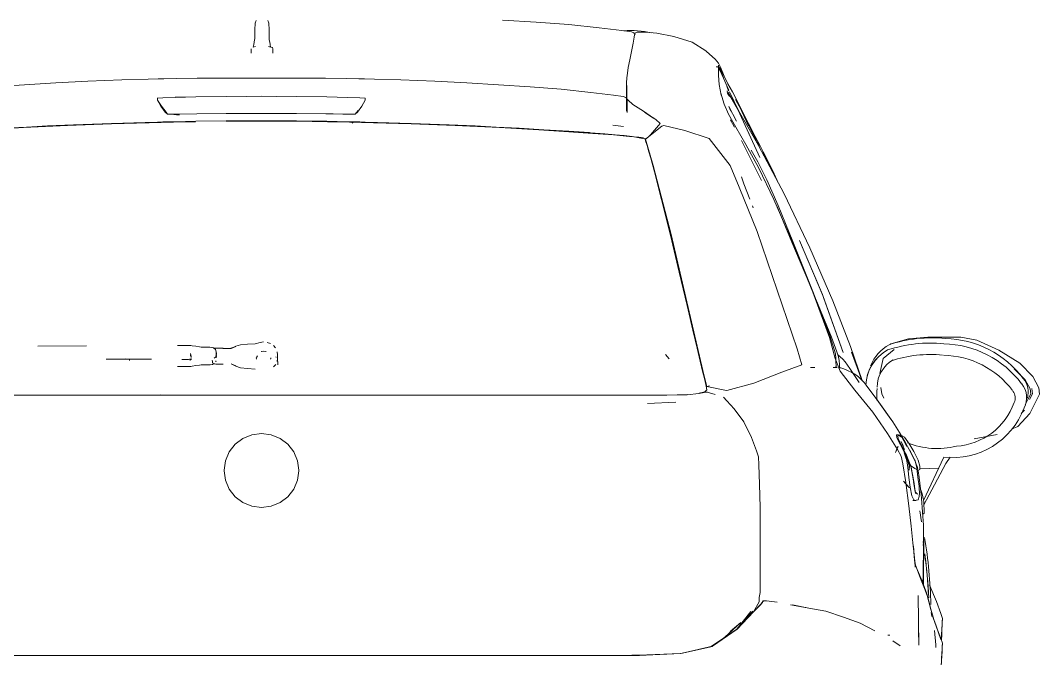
# Model space of a CAD drawing. Header units: millimetres. Extents: x -50912 to 58751, y -45352 to 5553.
# Drawn here: x 10901 to 12173, y 861 to 1657 of the extents above; entities that cross this region are included whole.
import ezdxf

# ---------------------------------------------------------------- set-up
doc = ezdxf.new("R2010")
doc.units = ezdxf.units.MM
doc.layers.add('A-GENM', color=13, linetype='Continuous', lineweight=9)
doc.layers.add('G-IMPT', color=8, linetype='Continuous', lineweight=9)

# ---------------------------------------------------------------- blocks, each defined once
blk = doc.blocks.new('CRT_Fiat Punto - Punto_dwg-985961-FACHADA FRONTAL GARAGEM')
at = {"layer": 'G-IMPT'}
for p, q in [((43796.4, 1645), (43796.8, 1653.1)), ((43796.8, 1653.1), (43798.2, 1656.3)), ((43813.8, 1653.1), (43812.5, 1656.3)), ((43814.2, 1645), (43813.8, 1653.1)), ((44105.3, 1656.9), (44147.5, 1654.4)), ((44147.5, 1654.4), (44188.2, 1651.4)), ((43796.4, 1636.8), (43796.4, 1645)), ((43814.2, 1636.8), (43814.2, 1645)), ((44188.2, 1651.4), (44225.9, 1647.4)), ((44254.1, 1643.9), (44225.9, 1647.4)), ((44254.1, 1643.9), (44266.1, 1642.4)), ((44269.2, 1641.2), (44266.1, 1642.4)), ((44270.2, 1639.8), (44269.2, 1641.2)), ((44270.2, 1638.8), (44271.2, 1641.1)), ((44271.2, 1641.1), (44273, 1641.9)), ((44277, 1641.9), (44273, 1641.9)), ((44277, 1641.9), (44284.5, 1641.9)), ((44297.7, 1640.5), (44284.5, 1641.9)), ((44319.1, 1636.5), (44297.7, 1640.5)), ((43795.1, 1626.5), (43795.6, 1629.6)), ((43796.2, 1632.5), (43795.6, 1629.6)), ((43796.2, 1632.5), (43796.4, 1633.8)), ((43796.4, 1633.8), (43796.4, 1636.8)), ((43814.2, 1633.8), (43814.2, 1636.8)), ((43814.4, 1632.5), (43814.2, 1633.8)), ((43814.4, 1632.5), (43815, 1629.6)), ((43815.5, 1626.5), (43815, 1629.6)), ((44268.2, 1628.2), (44266.1, 1617.9)), ((44269.7, 1635.9), (44268.2, 1628.2)), ((44270.2, 1638.8), (44269.7, 1635.9)), ((44270.8, 1638.5), (44270.2, 1639.8)), ((44341.9, 1629.4), (44319.1, 1636.5)), ((44341.9, 1629.4), (44359, 1618.5)), ((43791.8, 1619.4), (43791.8, 1621.3)), ((43791.8, 1619.8), (43791.8, 1617.8)), ((43791.8, 1617.8), (43791.8, 1615.9)), ((43794.5, 1623.3), (43795.1, 1626.5)), ((43797.2, 1624.1), (43794.5, 1623.3)), ((43815.1, 1623.8), (43813.4, 1624.1)), ((43813.4, 1624.1), (43816.1, 1623.3)), ((43815.1, 1623.8), (43818.4, 1622.9)), ((43816.1, 1623.3), (43815.5, 1626.5)), ((43818.8, 1621.3), (43818.4, 1622.9)), ((43818.8, 1619.8), (43818.8, 1621.3)), ((43818.8, 1619.4), (43818.8, 1621.3)), ((43818.8, 1619.8), (43818.8, 1617.8)), ((43818.8, 1615.9), (43818.8, 1617.8)), ((44266.1, 1617.9), (44264.1, 1607.3)), ((44359, 1618.5), (44359.8, 1618)), ((44370.8, 1608.3), (44359.8, 1618)), ((44264.1, 1607.3), (44262.3, 1597.7)), ((44370.8, 1608.3), (44374.9, 1603.4)), ((44374.9, 1603.4), (44377.1, 1598.2)), ((44261.1, 1590.8), (44260.4, 1585)), ((44262.3, 1597.7), (44261.1, 1590.8)), ((44375.3, 1598.9), (44371.8, 1598.8)), ((44373.6, 1598.6), (44371.9, 1598.6)), ((44374.3, 1597.8), (44376.4, 1595.2)), ((44374.7, 1600.9), (44374.5, 1598.4)), ((44374.5, 1598.4), (44375.3, 1598.9)), ((44374.6, 1596.9), (44376.5, 1594.7)), ((44374.7, 1596), (44374.7, 1600.9)), ((44375.3, 1598.9), (44374.7, 1598.9)), ((44374.7, 1587.7), (44374.7, 1596)), ((44377.9, 1594.5), (44375.2, 1597.8)), ((44375.2, 1597.8), (44375.4, 1597.7)), ((44375.3, 1598.9), (44377.9, 1594.5)), ((44375.3, 1598.9), (44377.8, 1594.6)), ((44375.3, 1598.9), (44378.4, 1592.1)), ((44375.4, 1597.7), (44378.1, 1594.3)), ((44376.4, 1595.2), (44380.9, 1585.1)), ((44376.4, 1594.8), (44380.9, 1585.1)), ((44376.4, 1594.8), (44381.2, 1584.6)), ((44376.5, 1594.8), (44381.2, 1584.7)), ((44376.5, 1594.7), (44381.2, 1584.6)), ((44378.4, 1592.1), (44377, 1593.8)), ((44377.1, 1598.2), (44382, 1586.9)), ((44379, 1592.7), (44378.1, 1594.3)), ((44378.4, 1592.1), (44380.3, 1586.4)), ((44378.4, 1592.1), (44381.2, 1584.7)), ((44378.9, 1591.1), (44379.3, 1589.7)), ((44379, 1592.7), (44381.4, 1588)), ((43509, 1576.3), (43548.2, 1578.8)), ((43588.3, 1580.9), (43548.2, 1578.8)), ((43588.3, 1580.9), (43630.5, 1582.4)), ((43663.6, 1583.2), (43630.5, 1582.4)), ((43663.6, 1583.2), (43676.1, 1583.6)), ((43676.1, 1583.6), (43682.9, 1583.7)), ((43682.9, 1583.7), (43698.7, 1584.1)), ((43724.7, 1584.5), (43698.7, 1584.1)), ((43761.8, 1584.6), (43724.7, 1584.5)), ((43804.6, 1584.6), (43761.8, 1584.6)), ((43804.6, 1584.6), (43847.4, 1584.6)), ((43847.4, 1584.6), (43884.6, 1584.5)), ((43884.6, 1584.5), (43910.5, 1584.1)), ((43926.3, 1583.7), (43910.5, 1584.1)), ((43926.3, 1583.7), (43933.1, 1583.6)), ((43945.6, 1583.2), (43933.1, 1583.6)), ((43978.7, 1582.4), (43945.6, 1583.2)), ((44021, 1580.9), (43978.7, 1582.4)), ((44061.1, 1578.8), (44021, 1580.9)), ((44100.3, 1576.3), (44061.1, 1578.8)), ((44260.4, 1585), (44260.2, 1578.8)), ((44260.2, 1572.7), (44260.2, 1578.8)), ((44260.2, 1572.7), (44260.2, 1578.8)), ((44260.2, 1578.8), (44260.3, 1572.3)), ((44375.6, 1576.6), (44374.7, 1587.7)), ((44378.3, 1563.4), (44375.6, 1576.6)), ((44381.2, 1584.7), (44381.2, 1584.7)), ((44385.6, 1574.2), (44381.2, 1584.7)), ((44386.6, 1577.6), (44381.4, 1588)), ((44382, 1586.9), (44382.8, 1585.1)), ((44386.6, 1577.6), (44392.2, 1567.4)), ((43509, 1576.3), (43469.3, 1573.8)), ((44100.3, 1576.3), (44139.9, 1573.8)), ((44139.9, 1573.8), (44178.7, 1570.7)), ((44178.7, 1570.7), (44215.7, 1566.7)), ((44243.8, 1563.2), (44215.7, 1566.7)), ((44260.3, 1566.2), (44260.2, 1572.7)), ((44260.2, 1572.7), (44260.2, 1560.4)), ((44260.3, 1572.3), (44260.3, 1565.8)), ((44260.3, 1566.2), (44260.3, 1559.7)), ((44260.3, 1559.7), (44260.3, 1565.8)), ((44381.9, 1552.3), (44377.7, 1566)), ((44378.3, 1563.4), (44377.7, 1566)), ((44386.6, 1570.8), (44385.4, 1574.3)), ((44385.4, 1574.3), (44386.9, 1570.1)), ((44386.1, 1568.2), (44385.4, 1568.2)), ((44385.6, 1574.2), (44387.5, 1569.7)), ((44386.6, 1567.2), (44385.7, 1568.8)), ((44385.8, 1566.6), (44388.2, 1562.7)), ((44385.8, 1566.6), (44388.7, 1562.3)), ((44386.5, 1565.2), (44388.7, 1562.3)), ((44386.5, 1565.2), (44389.1, 1561.9)), ((44386.6, 1567.2), (44389.1, 1562.8)), ((44387.3, 1568.6), (44386.8, 1570)), ((44400.1, 1543.5), (44388.6, 1567.5)), ((44401.9, 1548.7), (44392.2, 1567.4)), ((43675.1, 1557.1), (43675.1, 1560.1)), ((43675.1, 1557.1), (43675.1, 1560.1)), ((43675.1, 1559.7), (43681.7, 1559.9)), ((43681.7, 1559.9), (43675.1, 1559.7)), ((43675.1, 1557.1), (43675.1, 1559.7)), ((43675.1, 1557.1), (43679.4, 1549.6)), ((43679.4, 1549.6), (43675.1, 1557.1)), ((43675.1, 1557.1), (43679.9, 1549.6)), ((43675.1, 1557.1), (43679.9, 1549.6)), ((43681.7, 1559.9), (43697, 1560.5)), ((43697, 1560.5), (43681.7, 1559.9)), ((43722.8, 1561.2), (43697, 1560.9)), ((43722.8, 1561.2), (43697, 1560.9)), ((43722.8, 1561.2), (43697, 1560.5)), ((43697, 1560.5), (43722.8, 1561.2)), ((43760.7, 1561.8), (43722.8, 1561.2)), ((43804.6, 1562), (43760.7, 1561.8)), ((43785.8, 1561.9), (43804.6, 1562)), ((43804.6, 1562), (43848.5, 1561.8)), ((43804.6, 1562), (43823.4, 1561.9)), ((43886.4, 1561.2), (43848.5, 1561.8)), ((43886.4, 1561.2), (43912.2, 1560.5)), ((43927.6, 1559.9), (43912.2, 1560.5)), ((43927.6, 1559.9), (43934.1, 1559.7)), ((43929.8, 1549.6), (43934.2, 1557.1)), ((43934.2, 1557.1), (43934.1, 1559.7)), ((44243.8, 1563.2), (44255.8, 1561.7)), ((44255.8, 1561.7), (44259.3, 1560.4)), ((44259.3, 1560.4), (44262.1, 1557.3)), ((44260.2, 1548.4), (44260.2, 1560.4)), ((44260.3, 1559.7), (44260.3, 1558.8)), ((44260.7, 1558.7), (44260.7, 1541.6)), ((44260.7, 1558.7), (44260.8, 1552.2)), ((44260.8, 1552.2), (44260.8, 1545.7)), ((44268.1, 1551.9), (44262.1, 1557.3)), ((44268.1, 1551.9), (44281.1, 1543.2)), ((44387.4, 1539.5), (44381.9, 1552.3)), ((44399.6, 1544.4), (44389.1, 1562.8)), ((44402.9, 1545), (44396.2, 1558.1)), ((43679.4, 1549.6), (43684.7, 1542.1)), ((43684.7, 1542.1), (43679.4, 1549.6)), ((43686, 1542.1), (43679.9, 1549.6)), ((43683.8, 1544.1), (43679.9, 1549.6)), ((43687.5, 1539.6), (43683.8, 1544.1)), ((43684.7, 1542.1), (43687.5, 1539.6)), ((43684.7, 1542.1), (43687.5, 1539.6)), ((43686, 1542.1), (43687.5, 1539.6)), ((43687.5, 1539.6), (43692.1, 1539.7)), ((43692.1, 1539.7), (43702.9, 1539.8)), ((43702.9, 1539.8), (43692.1, 1539.7)), ((43692.1, 1539.7), (43702.2, 1538.6)), ((43692.1, 1539.7), (43702.2, 1538.6)), ((43724.3, 1540.1), (43702.9, 1539.8)), ((43702.9, 1539.8), (43724.3, 1540.1)), ((43760.7, 1540.4), (43724.3, 1540.1)), ((43724.3, 1540.1), (43760.7, 1540.4)), ((43804.6, 1540.6), (43760.7, 1540.4)), ((43760.7, 1540.4), (43804.6, 1540.6)), ((43804.6, 1540.6), (43848.5, 1540.4)), ((43804.6, 1540.6), (43848.5, 1540.4)), ((43848.5, 1540.4), (43884.9, 1540.1)), ((43884.9, 1540.1), (43848.5, 1540.4)), ((43884.9, 1540.1), (43906.3, 1539.8)), ((43894.1, 1540), (43884.9, 1540.1)), ((43917.1, 1539.7), (43906.3, 1539.8)), ((43917.1, 1539.7), (43921.7, 1539.6)), ((43921.7, 1539.6), (43925.4, 1544.1)), ((43924.5, 1542.1), (43921.7, 1539.6)), ((43929.8, 1549.6), (43924.5, 1542.1)), ((43924.5, 1542.1), (43929.8, 1549.6)), ((43924.5, 1542.1), (43925.4, 1544.1)), ((44260.4, 1549.5), (44260.2, 1543.3)), ((44260.2, 1548.4), (44260.2, 1543.3)), ((44281.1, 1543.2), (44293.8, 1534.6)), ((44282.9, 1541.6), (44293.8, 1534.6)), ((44282.9, 1541.6), (44296.7, 1533.2)), ((44396.3, 1523.5), (44387.4, 1539.5)), ((44390.2, 1543.5), (44387.9, 1549.2)), ((44387.9, 1549.2), (44397.2, 1530.9)), ((44426.5, 1485.6), (44396.7, 1550.2)), ((44399.6, 1544.4), (44424.7, 1500.4)), ((44417.3, 1517.7), (44401.9, 1548.7)), ((44412.4, 1528), (44401.9, 1548.7)), ((44407.2, 1538.1), (44401.9, 1548.7)), ((44403.9, 1542.8), (44402.9, 1545)), ((44402.9, 1545), (44411.2, 1528.2)), ((44402.9, 1545), (44412.2, 1525)), ((44403.9, 1542.8), (44412.2, 1525)), ((43570.3, 1526.4), (43537.9, 1525)), ((43562.8, 1525.5), (43617.8, 1527.5)), ((43570.3, 1526.4), (43617.8, 1528)), ((43659.7, 1529.2), (43617.8, 1528)), ((43617.8, 1527.5), (43664.6, 1528.9)), ((43659.7, 1529.2), (43675.1, 1529.7)), ((43664.6, 1528.9), (43694.9, 1529.8)), ((43675.1, 1529.7), (43681.7, 1529.9)), ((43681.7, 1529.9), (43697, 1530.3)), ((43722.3, 1530.3), (43694.9, 1529.8)), ((43722.8, 1530.9), (43697, 1530.3)), ((43760.7, 1531.3), (43722.8, 1530.9)), ((43804.6, 1531.4), (43760.7, 1531.3)), ((43804.6, 1530.9), (43760.7, 1530.8)), ((43804.6, 1531.4), (43848.5, 1531.3)), ((43804.6, 1530.9), (43848.5, 1530.8)), ((43848.5, 1531.3), (43886.4, 1530.9)), ((43848.5, 1530.8), (43886.9, 1530.3)), ((43886.4, 1530.9), (43912.2, 1530.3)), ((43886.9, 1530.3), (43914.4, 1529.8)), ((43927.6, 1529.9), (43912.2, 1530.3)), ((43944.6, 1528.9), (43914.4, 1529.8)), ((43927.6, 1529.9), (43934.1, 1529.7)), ((43949.6, 1529.2), (43934.1, 1529.7)), ((43944.6, 1528.9), (43991.4, 1527.5)), ((43991.4, 1528), (43949.6, 1529.2)), ((44038.9, 1526.4), (43991.4, 1528)), ((44046.4, 1525.5), (43991.4, 1527.5)), ((44071.3, 1525), (44038.9, 1526.4)), ((44256.3, 1524.2), (44243.2, 1525.8)), ((44296.7, 1533.2), (44302, 1527.9)), ((44302, 1527.9), (44299.8, 1525.4)), ((44389.8, 1532.4), (44394.7, 1523.4)), ((44389.8, 1532.4), (44390.7, 1530.7)), ((44407.2, 1538.1), (44409.4, 1533.6)), ((44417.3, 1517.7), (44409.4, 1533.6)), ((44411.2, 1528.2), (44417.3, 1515.8)), ((44420.6, 1511.9), (44412.4, 1528)), ((43458.6, 1520.1), (43507.8, 1522.9)), ((43511.8, 1523.6), (43482.9, 1522.1)), ((43562.8, 1525.5), (43507.8, 1522.9)), ((43511.8, 1523.6), (43537.9, 1525)), ((44046.4, 1525.5), (44101.5, 1522.9)), ((44097.5, 1523.6), (44071.3, 1525)), ((44126.3, 1522.1), (44097.5, 1523.6)), ((44150.7, 1520.1), (44101.5, 1522.9)), ((44156.9, 1520.3), (44126.3, 1522.1)), ((44150.7, 1520.1), (44188.2, 1517.8)), ((44188.2, 1518.3), (44156.9, 1520.3)), ((44215.1, 1516.4), (44188.2, 1518.3)), ((44215.1, 1516.4), (44188.2, 1518.3)), ((44214.1, 1516.6), (44188.2, 1518.3)), ((44215.3, 1516.4), (44188.2, 1518.3)), ((44217.9, 1515.6), (44188.2, 1517.8)), ((44215.3, 1516.4), (44233.2, 1515)), ((44217.9, 1515.6), (44243.8, 1513.7)), ((44233.2, 1515), (44245.9, 1514)), ((44263.7, 1512), (44243.8, 1513.7)), ((44245.9, 1514), (44257.2, 1513.1)), ((44267.1, 1511.9), (44257.2, 1513.1)), ((44304.3, 1524.5), (44283.9, 1508.6)), ((44289.8, 1513.7), (44288, 1511.8)), ((44289.8, 1513.7), (44295, 1519.8)), ((44299.8, 1525.4), (44295, 1519.8)), ((44306.8, 1525.5), (44304.3, 1524.5)), ((44333, 1519.3), (44306.8, 1525.5)), ((44333, 1519.3), (44363, 1509.2)), ((44409, 1501.9), (44396.3, 1523.5)), ((44426.5, 1485.6), (44408.5, 1524.7)), ((44417.3, 1515.8), (44422, 1507.1)), ((44263.7, 1512), (44275.4, 1510.9)), ((44275.8, 1510), (44267.1, 1511.9)), ((44275.4, 1510.9), (44281.1, 1510)), ((44281.1, 1510), (44275.4, 1510.6)), ((44275.4, 1510.6), (44281.1, 1510)), ((44275.8, 1510), (44282.4, 1508.8)), ((44282.4, 1508.8), (44285.4, 1509.8)), ((44282.4, 1509.4), (44283.2, 1509.1)), ((44283.2, 1509.1), (44283.9, 1506.5)), ((44283.9, 1508.6), (44293.5, 1475.8)), ((44283.9, 1506.5), (44285.7, 1500.4)), ((44288, 1492.5), (44285.7, 1500.4)), ((44363, 1509.2), (44389.4, 1475.8)), ((44403.5, 1507), (44424, 1466.1)), ((44403.5, 1507), (44428.3, 1456.8)), ((44425.2, 1472.1), (44409, 1501.9)), ((44418.6, 1512.3), (44422.2, 1506.4)), ((44426.6, 1500), (44420.6, 1511.9)), ((44425.9, 1498.7), (44422.9, 1505.4)), ((44456.9, 1440.2), (44424.7, 1500.4)), ((44288, 1492.5), (44290.3, 1484.6)), ((44415.4, 1494.9), (44423.7, 1480.3)), ((44430.5, 1492.5), (44426.6, 1500)), ((44429.1, 1492.5), (44433.9, 1483.2)), ((44435.3, 1483), (44430.5, 1492.5)), ((44430.8, 1491.5), (44439.9, 1473.8)), ((44430.8, 1491.5), (44444.1, 1465.4)), ((44294.8, 1467.8), (44290.3, 1484.6)), ((44293.5, 1475.8), (44315.6, 1389.4)), ((44400.4, 1448.8), (44389.4, 1475.8)), ((44423.7, 1480.3), (44435.1, 1457.8)), ((44444.1, 1465.4), (44435.3, 1483)), ((44303.8, 1433.2), (44294.8, 1467.8)), ((44425.2, 1472.1), (44443.9, 1433.1)), ((44439.9, 1473.8), (44444.1, 1465.4)), ((44447.9, 1457), (44444.1, 1465.4)), ((44406.3, 1452.6), (44403.5, 1461.7)), ((44403.5, 1461.7), (44403.5, 1461.7)), ((44403.5, 1461.7), (44403.5, 1461.7)), ((44413.8, 1433.8), (44406.3, 1452.6)), ((44435.1, 1457.8), (44449.1, 1425.9)), ((44423.1, 1393.2), (44400.4, 1448.8)), ((44488.9, 1372.9), (44456.9, 1440.2)), ((44303.8, 1433.2), (44314.9, 1388.7)), ((44418.2, 1422.9), (44417.2, 1425.3)), ((44465.9, 1382.3), (44443.9, 1433.1)), ((44466.1, 1380), (44447.4, 1425.3)), ((44466.1, 1380), (44447.4, 1425.2)), ((44466.2, 1379.9), (44447.4, 1425.2)), ((44449.1, 1425.9), (44467.6, 1380.8)), ((44314.9, 1388.7), (44325.9, 1342.7)), ((44315.6, 1389.4), (44355.4, 1220)), ((44472.8, 1246.9), (44423.1, 1393.2)), ((44465.9, 1382.3), (44492.3, 1317.7)), ((44492.7, 1317.1), (44466.2, 1379.9)), ((44467.6, 1380.8), (44492.4, 1318.4)), ((44504.9, 1313.4), (44475.7, 1382.2)), ((44504.4, 1314.8), (44475.7, 1382.2)), ((44488.9, 1372.9), (44517.4, 1306.8)), ((44325.9, 1342.7), (44335.7, 1301.1)), ((44504.9, 1313.4), (44492.5, 1342.9)), ((44513.3, 1261.2), (44492.3, 1317.7)), ((44492.4, 1318.4), (44513.5, 1263.6)), ((44504.9, 1313.4), (44530.1, 1242.3)), ((44504.9, 1313.4), (44506.2, 1309.6)), ((44530.1, 1242.3), (44506.2, 1309.6)), ((44335.7, 1301.1), (44342.9, 1270.3)), ((44496.1, 1308.9), (44515.7, 1261.7)), ((44517.4, 1306.8), (44539.3, 1249.7)), ((44348.2, 1247.8), (44342.9, 1270.3)), ((44520.3, 1234.8), (44513.3, 1261.2)), ((44513.5, 1263.6), (44520.7, 1240.7)), ((44515.7, 1261.7), (44524.2, 1238.7)), ((44589.8, 1253.1), (44611.9, 1259.5)), ((44611.9, 1259.5), (44636, 1261.6)), ((44658.9, 1261.6), (44636, 1261.6)), ((44658.9, 1261.6), (44677.2, 1261.6)), ((44697.1, 1257.6), (44677.2, 1261.6)), ((43586.5, 1250.9), (43525.6, 1250.2)), ((43716.6, 1251.1), (43699.9, 1251.1)), ((43718.3, 1250.9), (43716.6, 1251.1)), ((43722.9, 1250.1), (43718.3, 1250.9)), ((43727.6, 1249.4), (43722.9, 1250.1)), ((43729.5, 1249.2), (43727.6, 1249.4)), ((43731.4, 1249.2), (43729.5, 1249.2)), ((43736, 1249.2), (43731.4, 1249.2)), ((43740.5, 1249.2), (43736, 1249.2)), ((43743.4, 1248.8), (43740.5, 1249.2)), ((43743.4, 1248.8), (43740.5, 1249.2)), ((43744.9, 1248.2), (43740.5, 1249.2)), ((43743.4, 1248.8), (43744.9, 1248.2)), ((43743.4, 1248.8), (43744.9, 1248.2)), ((43744.9, 1248.2), (43747.4, 1246)), ((43745.5, 1247.6), (43747.9, 1247.9)), ((43747.9, 1245), (43747.4, 1246)), ((43747.9, 1247.9), (43756.8, 1247.9)), ((43766.5, 1247.8), (43756.5, 1247.2)), ((43766.8, 1247.3), (43756.5, 1247.2)), ((43756.8, 1247.9), (43766.8, 1247.3)), ((43766.5, 1247.8), (43772.8, 1249.7)), ((43766.8, 1247.3), (43772.8, 1250.3)), ((43766.8, 1247.3), (43772.8, 1249.7)), ((43778.7, 1252.1), (43772.8, 1250.3)), ((43778.7, 1252.1), (43787.4, 1252.7)), ((43796.9, 1253.2), (43787.4, 1252.7)), ((43803, 1255), (43796.9, 1253.2)), ((43803, 1255), (43807.4, 1255.5)), ((43811.9, 1254.8), (43816, 1253.6)), ((43819.7, 1251.1), (43822.2, 1248.4)), ((44348.2, 1247.8), (44348.8, 1247.9)), ((44348.2, 1247.8), (44352, 1231.6)), ((44478.8, 1227), (44472.8, 1246.9)), ((44539.3, 1249.7), (44553.9, 1207.4)), ((44580.1, 1235), (44594, 1246.2)), ((44588.8, 1252.3), (44589.8, 1253.1)), ((44724.5, 1245.5), (44697.1, 1257.6)), ((43640.2, 1233.9), (43611, 1233.9)), ((43640.2, 1233.9), (43611, 1233.9)), ((43640.2, 1233.9), (43634.8, 1234.6)), ((43640.2, 1233.9), (43634.8, 1234.6)), ((43640.2, 1234.6), (43640.2, 1233.9)), ((43640.2, 1234.6), (43640.2, 1233.9)), ((43640.2, 1233.9), (43667.4, 1233.9)), ((43640.2, 1233.9), (43667.4, 1233.9)), ((43640.2, 1233.9), (43640.2, 1232.5)), ((43640.2, 1233.9), (43640.2, 1232.5)), ((43705.5, 1233.8), (43713.8, 1233.8)), ((43705.5, 1233.8), (43713.8, 1233.8)), ((43716.1, 1232.7), (43713.8, 1233.8)), ((43716.1, 1232.7), (43713.8, 1233.8)), ((43716.1, 1232.7), (43715.6, 1234.6)), ((43716.1, 1232.7), (43715.6, 1234.6)), ((43716.6, 1234.6), (43716.1, 1232.7)), ((43716.6, 1234.6), (43716.1, 1232.7)), ((43716.9, 1237.4), (43716.2, 1241)), ((43716.3, 1238.6), (43716.2, 1239.4)), ((43716.2, 1239.4), (43716.9, 1237.4)), ((43716.4, 1238.8), (43716.9, 1237.4)), ((43716.8, 1233.3), (43716.4, 1234.5)), ((43716.8, 1233.3), (43716.4, 1234.5)), ((43716.9, 1233.3), (43716.8, 1234.6)), ((43716.9, 1233.3), (43716.8, 1234.6)), ((43716.9, 1236), (43716.9, 1237.4)), ((43717, 1233.3), (43717, 1234.7)), ((43717, 1233.3), (43717, 1234.7)), ((43717, 1233.3), (43717, 1234.7)), ((43745.6, 1235.2), (43747.8, 1236.9)), ((43747.9, 1245), (43748.6, 1241)), ((43748, 1238.9), (43748.5, 1237.2)), ((43748.3, 1239.9), (43748.3, 1237.8)), ((43748.3, 1236), (43748.4, 1237.9)), ((43748.4, 1240), (43748.4, 1242)), ((43748.4, 1237.9), (43748.6, 1241)), ((43748.5, 1238.7), (43748.4, 1240)), ((43748.5, 1237.1), (43748.4, 1237.9)), ((43748.4, 1237.9), (43748.4, 1235.8)), ((43798.5, 1234), (43798.2, 1235.9)), ((43798.2, 1235.9), (43798.4, 1234.4)), ((43798.7, 1236.3), (43799.6, 1238.1)), ((43804.4, 1243.5), (43807.6, 1243.9)), ((43804.4, 1243.5), (43804.7, 1243.6)), ((43804.7, 1243.6), (43807.5, 1243.9)), ((43807.5, 1243.9), (43810.3, 1243.6)), ((43807.6, 1243.9), (43810.7, 1243.5)), ((43810.3, 1243.6), (43810.7, 1243.5)), ((43816.6, 1235.9), (43816.2, 1234)), ((43816.6, 1235.9), (43816.5, 1234.4)), ((43822.8, 1237), (43823.2, 1236.1)), ((43824.4, 1241.4), (43824.2, 1243.2)), ((43824.8, 1239.5), (43824.2, 1243.2)), ((43824.9, 1234.7), (43824.3, 1231)), ((43824.8, 1237.5), (43824.8, 1239.5)), ((43824.9, 1234.7), (43824.8, 1237.5)), ((44308.8, 1239.7), (44313.4, 1234.6)), ((44351.3, 1234.9), (44351.9, 1234.9)), ((44526.4, 1219.3), (44520.3, 1234.8)), ((44520.7, 1240.7), (44521, 1234.7)), ((44521, 1234.7), (44521.2, 1230)), ((44526.5, 1237), (44523.1, 1239.7)), ((44524.2, 1238.7), (44525.3, 1232.5)), ((44526.5, 1237), (44529.8, 1234.2)), ((44532.7, 1230.9), (44529.8, 1234.2)), ((44540.8, 1242.9), (44553.7, 1207.7)), ((44580.1, 1235), (44576.2, 1216.3)), ((44724.5, 1245.5), (44750.6, 1229.2)), ((43716.6, 1225), (43699.9, 1225)), ((43718.3, 1225.2), (43716.6, 1225)), ((43722.9, 1226), (43718.3, 1225.2)), ((43727.6, 1226.7), (43722.9, 1226)), ((43729.6, 1227), (43727.6, 1226.7)), ((43731.5, 1227), (43729.6, 1227)), ((43731.5, 1227), (43736, 1227)), ((43740.6, 1227), (43736, 1227)), ((43743.5, 1227.4), (43740.6, 1227)), ((43743.5, 1227.4), (43740.6, 1227)), ((43743.5, 1231), (43743.4, 1233)), ((43743.5, 1229.1), (43743.5, 1231)), ((43743.5, 1227.4), (43745, 1228.2)), ((43743.5, 1227.4), (43745, 1228.2)), ((43744.3, 1228.3), (43747.9, 1227.9)), ((43745.7, 1228.9), (43745, 1228.2)), ((43747.9, 1227.9), (43756.8, 1227.8)), ((43748, 1230.8), (43748, 1231.9)), ((43748, 1230.8), (43748.1, 1231.4)), ((43766.9, 1228.3), (43772.7, 1225.2)), ((43766.9, 1228.3), (43772.7, 1225.7)), ((43772.7, 1225.2), (43772.7, 1225.7)), ((43778.6, 1223.2), (43772.7, 1225.2)), ((43778.6, 1223.2), (43787.3, 1222.4)), ((43796.8, 1221.8), (43787.3, 1222.4)), ((43822.5, 1227.6), (43819.7, 1224.6)), ((43824.6, 1232.8), (43825, 1229.8)), ((43825, 1229.8), (43825.1, 1228.5)), ((43825.1, 1227.1), (43825.1, 1228.5)), ((44355, 1219.2), (44352, 1231.6)), ((44453.6, 1217.7), (44478.8, 1227)), ((44491, 1223.5), (44489.6, 1223.5)), ((44495, 1223.5), (44491, 1223.5)), ((44522.9, 1223.5), (44517.8, 1223.5)), ((44521.4, 1224.7), (44518.8, 1223.5)), ((44521.4, 1224.7), (44518.8, 1223.5)), ((44519.2, 1223.5), (44518.8, 1223.5)), ((44519.2, 1223.5), (44519.4, 1223.5)), ((44521.2, 1230), (44521.4, 1226.6)), ((44521.4, 1226.6), (44521.4, 1224.7)), ((44521.4, 1226.6), (44521.4, 1224.7)), ((44521.4, 1226.6), (44521.4, 1224.7)), ((44527.4, 1223.1), (44524.8, 1223.3)), ((44525.3, 1232.5), (44525.7, 1227.5)), ((44525.8, 1224.1), (44525.7, 1227.5)), ((44525.8, 1224.1), (44525.9, 1223.2)), ((44531.3, 1221.9), (44527.4, 1223.1)), ((44535.6, 1220), (44531.3, 1221.9)), ((44532.7, 1230.9), (44538.6, 1222.4)), ((44538.6, 1222.4), (44542.1, 1217.4)), ((44743.6, 1222.1), (44757.4, 1208.2)), ((44750.6, 1229.2), (44766.7, 1212.4)), ((44357.6, 1208.4), (44355, 1219.2)), ((44355.4, 1220), (44360.4, 1200.1)), ((44356.9, 1213.8), (44356.3, 1213.8)), ((44357.6, 1208.4), (44359.5, 1200.2)), ((44453.6, 1217.7), (44418.7, 1204.2)), ((44544.7, 1195.3), (44526.4, 1219.3)), ((44541.1, 1217.4), (44535.6, 1220)), ((44546.3, 1214.5), (44541.1, 1217.4)), ((44547.7, 1208.6), (44542.1, 1217.4)), ((44549.6, 1211.9), (44546.3, 1214.5)), ((44547.7, 1208.6), (44550.1, 1204.9)), ((44556.3, 1204.9), (44549.6, 1211.9)), ((44757.4, 1208.2), (44763.5, 1197)), ((44757.4, 1208.2), (44763.5, 1197)), ((44766.7, 1212.4), (44774.4, 1198.3)), ((44360.1, 1195.7), (44357.8, 1193.3)), ((44359.5, 1200.2), (44360.1, 1195.7)), ((44360.4, 1200.1), (44362.1, 1200.4)), ((44382.8, 1195.6), (44360.4, 1200.1)), ((44362.1, 1200.4), (44363.7, 1200.7)), ((44385.2, 1195.1), (44382.8, 1195.6)), ((44418.7, 1204.2), (44385.2, 1195.1)), ((44567.1, 1167.8), (44544.7, 1195.3)), ((44559.1, 1201.6), (44556.3, 1204.9)), ((44574.9, 1180.6), (44559.1, 1201.6)), ((44577.4, 1198.6), (44578.7, 1190.7)), ((44763.5, 1197), (44764.2, 1190.7)), ((44763.5, 1197), (44764.2, 1190.7)), ((44765.7, 1197.3), (44766.5, 1190.7)), ((44774.4, 1198.3), (44775.3, 1190.4)), ((43528.2, 1189.3), (43465.3, 1189.3)), ((43465.3, 1189.3), (43534.4, 1189.3)), ((43528.2, 1189.3), (43591.1, 1189.3)), ((43534.4, 1189.3), (43616.1, 1189.3)), ((43591.1, 1189.3), (43644.5, 1189.3)), ((43616.1, 1189.3), (43694.7, 1189.3)), ((43644.5, 1189.3), (43679, 1189.3)), ((43710.4, 1189.3), (43679, 1189.7)), ((43710.4, 1189.3), (43679, 1189.7)), ((43710.4, 1189.3), (43679, 1189.3)), ((43694.7, 1189.3), (43754.4, 1189.3)), ((43804.6, 1189.3), (43754.4, 1189.3)), ((43754.4, 1189.3), (43804.6, 1189.3)), ((43804.6, 1189.3), (43854.9, 1189.3)), ((43804.6, 1189.3), (43854.9, 1189.3)), ((43914.6, 1189.3), (43854.9, 1189.3)), ((43993.1, 1189.3), (43914.6, 1189.3)), ((44074.8, 1189.3), (43993.1, 1189.3)), ((44143.9, 1189.3), (44074.8, 1189.3)), ((44200.1, 1189.3), (44143.9, 1189.3)), ((44242.9, 1189.3), (44200.1, 1189.3)), ((44277.9, 1189.3), (44242.9, 1189.3)), ((44310.3, 1189.3), (44277.9, 1189.3)), ((44336, 1189.8), (44310.3, 1189.3)), ((44335.8, 1189.7), (44310.3, 1189.3)), ((44350.1, 1191.1), (44335.8, 1189.7)), ((44356.8, 1192.5), (44350.1, 1191.1)), ((44350.8, 1191.7), (44357.8, 1193.3)), ((44350.8, 1191.7), (44357.8, 1193.3)), ((44357.8, 1193.3), (44351.3, 1191.4)), ((44360.7, 1193.3), (44356.8, 1192.5)), ((44360.8, 1193.1), (44356.8, 1192.5)), ((44360.8, 1193.1), (44356.8, 1192.5)), ((44360.8, 1193.1), (44370.8, 1189.8)), ((44381, 1186.5), (44385.4, 1182.3)), ((44592.1, 1156.1), (44572.4, 1183.8)), ((44572.4, 1183.8), (44589.8, 1159.4)), ((44581.2, 1185.4), (44578.7, 1190.7)), ((44760.8, 1183.9), (44757.5, 1177.3)), ((44760.8, 1183.9), (44764.2, 1190.7)), ((44760.8, 1183.9), (44764.2, 1190.7)), ((44762.9, 1183.6), (44766.5, 1190.7)), ((44771.1, 1182), (44775.3, 1190.4)), ((44321.5, 1180.4), (44286.2, 1178.8)), ((44385.4, 1182.3), (44394.4, 1172.1)), ((44406.3, 1156.1), (44394.4, 1172.1)), ((44592.1, 1156.1), (44574.9, 1180.6)), ((44752.4, 1166.2), (44756.3, 1170.3)), ((44771.1, 1182), (44763.3, 1166.3)), ((44585.4, 1141.5), (44567.1, 1167.8)), ((44592.1, 1156.1), (44589.8, 1159.4)), ((44748.2, 1150.1), (44763.3, 1166.3)), ((44415.8, 1136.5), (44406.3, 1156.1)), ((44592.1, 1156.1), (44600.6, 1142.6)), ((44740.1, 1146.9), (44748.2, 1150.1)), ((43781.5, 1135.3), (43771.9, 1128)), ((43792.7, 1139.8), (43781.5, 1135.3)), ((43804.8, 1141.4), (43792.7, 1139.8)), ((43816.8, 1139.8), (43804.8, 1141.4)), ((43828.1, 1135.3), (43816.8, 1139.8)), ((43828.1, 1135.3), (43837.7, 1128)), ((44422.3, 1119.6), (44415.8, 1136.5)), ((44597.9, 1121.6), (44585.4, 1141.5)), ((44597.4, 1136.1), (44597, 1139.7)), ((44599, 1139.7), (44597, 1139.7)), ((44597.4, 1136.1), (44601.8, 1127.4)), ((44598.4, 1138.6), (44602.2, 1139.3)), ((44598.4, 1138.6), (44600.2, 1139.3)), ((44598.8, 1135.1), (44598.4, 1138.6)), ((44598.8, 1135.1), (44603, 1126.6)), ((44599, 1139.7), (44601.9, 1137.7)), ((44599.8, 1133.1), (44603.8, 1125.1)), ((44599.8, 1133.1), (44602.6, 1127.4)), ((44602.2, 1139.3), (44600.2, 1139.3)), ((44608, 1129.7), (44600.6, 1142.6)), ((44600.6, 1142.6), (44609.9, 1125.2)), ((44600.6, 1142.6), (44602.8, 1138.6)), ((44603.1, 1136.6), (44601.9, 1137.7)), ((44603.8, 1138.5), (44602.2, 1139.3)), ((44609.9, 1125.2), (44602.8, 1138.6)), ((44603.8, 1138.5), (44606.7, 1136.6)), ((44605.4, 1134.1), (44615, 1117)), ((44611, 1131.1), (44606.7, 1136.6)), ((44722.5, 1140), (44693.6, 1134.9)), ((44722.5, 1140), (44693.6, 1134.9)), ((43771.9, 1128), (43764.5, 1118.5)), ((43845.1, 1118.5), (43837.7, 1128)), ((44422.3, 1119.6), (44424.7, 1112.2)), ((44598.7, 1125), (44595.6, 1117.8)), ((44597.8, 1123.1), (44595.6, 1117.8)), ((44598.7, 1125), (44597.8, 1123.1)), ((44602.7, 1113.2), (44597.9, 1121.6)), ((44601.8, 1127.4), (44606.8, 1117.3)), ((44602.6, 1127.4), (44609.7, 1112)), ((44602.8, 1131.4), (44606.8, 1121.3)), ((44607.9, 1116.6), (44603, 1126.6)), ((44603.8, 1125.1), (44608.4, 1115.7)), ((44603.9, 1129), (44605, 1126)), ((44608, 1129.7), (44615, 1117)), ((44611, 1131.1), (44612.3, 1129.3)), ((44612.3, 1129.3), (44618.4, 1119.1)), ((44615, 1117), (44613.6, 1119.8)), ((44614.4, 1119.1), (44613.8, 1120.2)), ((44614.4, 1119.1), (44613.8, 1120.2)), ((44614.4, 1119.1), (44619.8, 1108.1)), ((44614.4, 1119.1), (44619.8, 1108.1)), ((44618.4, 1119.1), (44623.8, 1108.1)), ((43758.2, 1095.6), (43759.9, 1107.4)), ((43764.5, 1118.5), (43759.9, 1107.4)), ((43845.1, 1118.5), (43849.7, 1107.4)), ((43851.3, 1095.6), (43849.7, 1107.4)), ((44425.2, 1102.3), (44424.7, 1112.2)), ((44604.6, 1103.6), (44602.7, 1113.2)), ((44606.4, 1117.3), (44609.2, 1109)), ((44606.4, 1117.3), (44609, 1109.8)), ((44606.9, 1117.1), (44609.2, 1109)), ((44607.9, 1116.6), (44610.5, 1108.8)), ((44610.9, 1108.4), (44608.3, 1115.2)), ((44608.3, 1115.2), (44609.7, 1112)), ((44608.4, 1115.7), (44610.9, 1108.4)), ((44615, 1099.4), (44608.6, 1116.5)), ((44609.2, 1109), (44609, 1109.8)), ((44610.4, 1102.1), (44609.2, 1109)), ((44610.8, 1109), (44609.7, 1112)), ((44611.4, 1105.1), (44610.5, 1108.8)), ((44612.6, 1101.7), (44610.8, 1109)), ((44610.9, 1108.4), (44612.6, 1101.7)), ((44612.6, 1101.7), (44611.2, 1106.6)), ((44620.3, 1106.6), (44615, 1117)), ((44619.5, 1108.6), (44621.8, 1100.7)), ((44619.8, 1108.1), (44622, 1100.7)), ((44623.8, 1108.1), (44626, 1100.7)), ((44663.6, 1111.7), (44658.4, 1103.8)), ((44663.6, 1111.7), (44658.5, 1103.9)), ((44663.6, 1111.7), (44658.5, 1103.9)), ((43758.2, 1095.6), (43758.2, 1095.2)), ((43758.2, 1094.9), (43758.2, 1095.2)), ((43758.2, 1094.9), (43759.9, 1083)), ((43851.3, 1094.9), (43849.7, 1083)), ((43851.3, 1095.6), (43851.3, 1095.2)), ((43851.3, 1094.9), (43851.3, 1095.2)), ((44425.2, 1102.3), (44426, 1078.1)), ((44608.3, 1080.1), (44604.6, 1103.6)), ((44610.4, 1102.1), (44611.2, 1095.3)), ((44612.3, 1086.6), (44611.2, 1095.3)), ((44612, 1103.6), (44611.4, 1105.1)), ((44612, 1103.6), (44613.1, 1102)), ((44612.4, 1103.9), (44613.1, 1102)), ((44613.1, 1102), (44612.6, 1095.7)), ((44612.6, 1101.7), (44612.6, 1095.7)), ((44613.1, 1102), (44613.8, 1101.7)), ((44613.8, 1101.7), (44614.9, 1101.1)), ((44614.9, 1101.1), (44614.2, 1102.8)), ((44615.2, 1099.1), (44614.3, 1101.7)), ((44614.9, 1101.1), (44616.9, 1099.8)), ((44614.9, 1101.1), (44617.9, 1082.4)), ((44615, 1099.4), (44617.9, 1082.4)), ((44615.2, 1099.1), (44618.4, 1081.6)), ((44616.9, 1099.8), (44619.9, 1097.9)), ((44619.9, 1097.9), (44622.6, 1096)), ((44621.8, 1100.7), (44622.3, 1097.5)), ((44622, 1100.7), (44622.5, 1096.5)), ((44622.1, 1101.6), (44622.4, 1100.6)), ((44622.3, 1097.5), (44622.5, 1096.5)), ((44622.4, 1100.6), (44623.1, 1098.6)), ((44622.4, 1097.2), (44622.5, 1096.5)), ((44622.5, 1096.5), (44623.1, 1089.5)), ((44622.5, 1095.5), (44623.1, 1090.2)), ((44622.5, 1095.5), (44623.1, 1089.5)), ((44622.6, 1096), (44623.4, 1095.1)), ((44623.5, 1096.7), (44623.1, 1098.6)), ((44626, 1096.5), (44623.4, 1095.1)), ((44623.9, 1095.4), (44624, 1094.8)), ((44625.2, 1086.4), (44624, 1094.8)), ((44626, 1096.5), (44626, 1100.7)), ((44658.4, 1103.8), (44640.7, 1071)), ((43764.5, 1072), (43759.9, 1083)), ((43845.1, 1072), (43849.7, 1083)), ((44612.9, 1073.6), (44605.4, 1081.8)), ((44610.7, 1076), (44605.4, 1081.8)), ((44612.3, 1086.6), (44613.8, 1074.6)), ((44620.4, 1066.5), (44618.2, 1081.5)), ((44620.3, 1068.8), (44618.2, 1081.5)), ((44620.4, 1066.5), (44618.4, 1081.6)), ((44623.9, 1084), (44623.1, 1090.2)), ((44623.9, 1084), (44625, 1075.7)), ((44627.7, 1065.3), (44625.2, 1086.4)), ((43764.5, 1072), (43771.9, 1062.5)), ((43845.1, 1072), (43837.7, 1062.5)), ((44426.7, 1049.1), (44426, 1078.1)), ((44612.3, 1051.3), (44608.3, 1080.1)), ((44612.9, 1073.6), (44610.7, 1076)), ((44613.8, 1074.6), (44615.9, 1063.7)), ((44622.9, 1065.7), (44620.3, 1068.8)), ((44625.1, 1074), (44625, 1075.7)), ((44625.1, 1074), (44625.4, 1066.1)), ((44628.9, 1066.2), (44627, 1071.3)), ((44640.7, 1071), (44631, 1052.4)), ((43781.5, 1055.2), (43771.9, 1062.5)), ((43781.5, 1055.2), (43792.7, 1050.7)), ((43828.1, 1055.2), (43816.8, 1050.7)), ((43828.1, 1055.2), (43837.7, 1062.5)), ((44615.9, 1063.7), (44618.5, 1058.7)), ((44619, 1057.6), (44617.4, 1057.6)), ((44619, 1057.6), (44618.4, 1057.6)), ((44618.5, 1058.7), (44621.3, 1057.6)), ((44619, 1057.6), (44623.7, 1058.7)), ((44621.3, 1057.6), (44619, 1057.6)), ((44622.1, 1066.3), (44622.9, 1065.7)), ((44623.7, 1058.7), (44625.1, 1062.9)), ((44625.1, 1062.9), (44625.3, 1064)), ((44625.3, 1064), (44625.4, 1066.1)), ((44628.1, 1060.4), (44627.7, 1065.3)), ((44630.3, 1027.2), (44628.1, 1060.4)), ((44628.9, 1066.2), (44630.6, 1058.6)), ((44630.6, 1058.6), (44630.8, 1056.2)), ((44630.8, 1056.2), (44631.1, 1051.7)), ((43804.8, 1049.1), (43792.7, 1050.7)), ((43804.8, 1049.1), (43816.8, 1050.7)), ((44426.7, 1049.1), (44426.8, 1024.9)), ((44615.3, 1025.7), (44612.3, 1051.3)), ((44625.9, 1045), (44628.1, 1031.1)), ((44631.3, 1047.5), (44631.1, 1051.7)), ((44631.3, 1047.5), (44631.4, 1046.1)), ((44631.4, 1046.1), (44631.3, 1041.9)), ((44631.3, 1041.9), (44629.4, 1040.5)), ((44426.7, 1001.7), (44426.8, 1024.9)), ((44615.3, 1025.7), (44617.4, 1004.9)), ((44630.3, 1021.7), (44630.3, 1027.2)), ((44630.3, 1021.7), (44630.3, 1013.6)), ((44617.4, 1004.9), (44618.7, 990.6)), ((44630.8, 999.8), (44630.2, 1006.6)), ((44630.3, 1006.6), (44630.3, 1013.6)), ((44630.4, 1011.5), (44630.3, 1012.3)), ((44630.5, 1009.7), (44630.3, 1011)), ((44630.3, 1009.1), (44630.4, 1007.9)), ((44630.3, 1006.6), (44630.3, 1003.9)), ((44630.8, 999.8), (44630.3, 1005)), ((44630.4, 1011.5), (44630.9, 1007)), ((44630.9, 1007), (44630.4, 1009.9)), ((44630.4, 1007.9), (44631, 1002.9)), ((44630.5, 1009.7), (44630.9, 1007)), ((44631, 1002.9), (44630.9, 1007)), ((44426.7, 1001.7), (44426.7, 975.6)), ((44619, 988.1), (44618, 1000.8)), ((44618, 1000.8), (44618.9, 989.6)), ((44629.9, 964.2), (44630.3, 1003.4)), ((44630.8, 995.1), (44629.9, 957.5)), ((44630.8, 995.1), (44630.1, 953.5)), ((44630.3, 1002.1), (44630.2, 1003.8)), ((44630.3, 1002.1), (44630.2, 1003.7)), ((44630.4, 1000.1), (44630.2, 1002.5)), ((44630.3, 1003.5), (44630.3, 1003.9)), ((44630.3, 1003.4), (44630.3, 1003.5)), ((44630.3, 1002.1), (44630.3, 1002.8)), ((44630.3, 1002.1), (44630.4, 1000.1)), ((44631, 1002.9), (44630.9, 1003.7)), ((44631, 991.5), (44631, 1002.9)), ((44618.7, 990.6), (44619.5, 981.7)), ((44618.9, 989.6), (44619.7, 980.9)), ((44619, 988.1), (44619.8, 979.8)), ((44619.5, 981.7), (44620.4, 977.2)), ((44619.7, 980.9), (44620.5, 977.1)), ((44620.1, 976.5), (44619.8, 979.8)), ((44629.9, 957.5), (44631, 991.5)), ((44630.4, 981.5), (44630.1, 953.6)), ((44630.4, 981.5), (44630.3, 969.6)), ((44426.7, 953.7), (44426.7, 975.6)), ((44620.1, 976.5), (44620.3, 974.5)), ((44622.4, 971.9), (44620.4, 977.2)), ((44622.4, 971.9), (44626.8, 960.6)), ((44623, 970.8), (44628.7, 957.3)), ((44623, 970.8), (44629, 956.4)), ((44630.3, 969.6), (44630.3, 958.2)), ((44426.7, 953.7), (44426.7, 943)), ((44626.8, 960.6), (44631.6, 948.1)), ((44628.7, 957.3), (44634.7, 941.4)), ((44629.6, 954.9), (44629.9, 964.2)), ((44630.3, 953.1), (44630.3, 958.2)), ((44425.5, 937), (44426.7, 943)), ((44631.6, 948.1), (44634.9, 939.5)), ((44634.7, 941.4), (44638.4, 927.6)), ((44637.9, 952.1), (44638.3, 951.3)), ((44638.3, 951.3), (44646.7, 931.9)), ((44418.6, 919), (44425.5, 931.6)), ((44427.4, 928.2), (44418.6, 919)), ((44427.4, 928.2), (44418.6, 918.9)), ((44418.6, 918.9), (44427.3, 928.2)), ((44425.5, 937), (44425.5, 931.6)), ((44429.5, 930.7), (44427.3, 928.2)), ((44429.6, 931), (44427.6, 928.1)), ((44429, 930.1), (44427.6, 928.1)), ((44429, 930.1), (44430.2, 932)), ((44429, 930.1), (44429.6, 931)), ((44429, 930.1), (44429.5, 930.7)), ((44430.2, 932.2), (44429.5, 930.7)), ((44430.2, 932), (44429.5, 930.7)), ((44429.6, 931), (44430.2, 932.5)), ((44430.2, 932), (44429.6, 931)), ((44430.2, 932), (44433, 932.7)), ((44430.2, 932.5), (44433, 932.7)), ((44433, 932.7), (44430.2, 932.2)), ((44433, 932.7), (44434.7, 932.7)), ((44434.7, 932.7), (44448.1, 930.8)), ((44623.7, 939.4), (44624.6, 877.4)), ((44637.3, 931.6), (44634.9, 939.5)), ((44639.5, 921.6), (44637.3, 931.6)), ((44643.4, 909.5), (44638.1, 928.1)), ((44638.1, 928.1), (44639.5, 921.6)), ((44646.7, 931.9), (44652.3, 916.9)), ((44397.7, 897.2), (44417.5, 919.8)), ((44417.5, 919.8), (44397.7, 897.4)), ((44397.7, 897.2), (44415.1, 919.5)), ((44418.6, 919), (44397.7, 897.4)), ((44418.6, 919), (44398.2, 897.4)), ((44483.6, 924.4), (44464.7, 927.6)), ((44464.7, 927.6), (44487.4, 923.6)), ((44467.1, 927.6), (44487.4, 923.6)), ((44483.6, 924.4), (44487.4, 923.6)), ((44508.5, 919.8), (44487.4, 923.6)), ((44508.5, 919.8), (44530.8, 912.3)), ((44638.8, 925.8), (44638.4, 927.6)), ((44640.5, 916.4), (44640.1, 918.3)), ((44640.1, 918.3), (44641, 913.1)), ((44652.3, 916.9), (44654.1, 910.7)), ((44402.7, 905.6), (44382.7, 887.4)), ((44389.4, 894.4), (44402.7, 905.6)), ((44551.5, 904.7), (44530.8, 912.3)), ((44551.5, 904.7), (44569.7, 895.2)), ((44642.1, 912.8), (44646.2, 901.3)), ((44642.1, 912.8), (44646.7, 899.8)), ((44643.4, 909.5), (44652, 884.5)), ((44653.7, 903), (44653, 890.5)), ((44653.4, 895.2), (44653.8, 904.1)), ((44653.9, 905.4), (44653.5, 895.5)), ((44653.9, 908.4), (44653.7, 903)), ((44653.9, 908.4), (44653.8, 904.1)), ((44653.9, 905.4), (44654.1, 910)), ((44654.1, 910), (44654.1, 910.7)), ((44365.8, 875.8), (44397.7, 897.2)), ((44366.6, 875.9), (44397.7, 897.4)), ((44366.6, 875.9), (44397.7, 897.2)), ((44367.5, 875.9), (44398.2, 897.4)), ((44367.5, 875.9), (44397.7, 897.4)), ((44588.5, 890), (44585.9, 890)), ((44624.6, 877.4), (44624.4, 896.5)), ((44644.2, 895.7), (44645.7, 877.6)), ((44646.2, 901.3), (44652, 884.5)), ((44652.3, 885.7), (44646.7, 899.8)), ((44653, 890.5), (44652.7, 884.3)), ((44653.5, 895.5), (44652.8, 883.8)), ((44652.8, 883.9), (44653.4, 895.2)), ((44653.2, 890.3), (44652.8, 884)), ((44653.1, 890), (44652.8, 884)), ((44653.1, 890), (44652.8, 884)), ((44653.2, 890.3), (44653, 887.5)), ((44367.5, 875.9), (44382.7, 887.4)), ((44367.5, 875.9), (44370.9, 878.8)), ((44601.6, 876.6), (44592.2, 882.9)), ((44645.7, 877.6), (44645.9, 874.6)), ((44652.3, 885.7), (44654.1, 879.8)), ((44652.7, 884.1), (44652.9, 886.3)), ((44652.9, 886.3), (44652.7, 884.1)), ((44652.8, 883.8), (44653, 887.5)), ((44653.7, 872.6), (44653.9, 877.7)), ((44653.9, 877.7), (44653.8, 873.6)), ((44653.9, 874.8), (44654.1, 879.2)), ((44654.1, 879.2), (44654.1, 879.8)), ((43460.3, 864.5), (43509.6, 864.5)), ((43509.6, 864.5), (43531.7, 864.5)), ((43557.3, 864.5), (43531.7, 864.5)), ((43617.1, 864.5), (43557.3, 864.5)), ((43688.6, 864.5), (43617.1, 864.5)), ((43749.3, 864.5), (43688.6, 864.5)), ((43749.3, 864.5), (43804.6, 864.5)), ((43804.6, 864.5), (43859.9, 864.5)), ((43920.6, 864.5), (43859.9, 864.5)), ((43920.6, 864.5), (43992.1, 864.5)), ((44051.9, 864.5), (43992.1, 864.5)), ((44051.9, 864.5), (44077.6, 864.5)), ((44099.7, 864.5), (44077.6, 864.5)), ((44148.9, 864.5), (44099.7, 864.5)), ((44203.2, 864.5), (44148.9, 864.5)), ((44240.2, 864.5), (44203.2, 864.5)), ((44263.4, 864.5), (44240.2, 864.5)), ((44243.9, 864.5), (44245.8, 864.5)), ((44245.8, 864.5), (44247.2, 864.5)), ((44247.2, 864.5), (44247.7, 864.5)), ((44285.6, 865.2), (44247.7, 864.5)), ((44276.1, 864.5), (44263.4, 864.5)), ((44292.8, 865.2), (44276.1, 864.5)), ((44327.3, 867), (44285.6, 865.2)), ((44292.8, 865.2), (44327.8, 867)), ((44367.1, 875.8), (44327.3, 867)), ((44367.5, 875.9), (44327.8, 867)), ((44327.8, 867), (44367.5, 875.9)), ((44367.5, 875.9), (44327.8, 867)), ((44327.8, 867), (44367.5, 875.8)), ((44653.4, 865.3), (44652.6, 850.3)), ((44653.7, 872.6), (44653, 860.8)), ((44653.7, 869.8), (44653, 858)), ((44653.4, 865.3), (44653.8, 873.6)), ((44653.9, 874.8), (44653.7, 869.8)), ((44652.4, 849), (44653, 860.8))]:
    blk.add_line(p, q, dxfattribs=at)
blk = doc.blocks.new('CRT_Fiat Punto - Fiat punto 2-985965-FACHADA FRONTAL GARAGEM')
at = {"layer": 'A-GENM', "color": 55}
for p, q in [((44256.6, 1643.7), (44254.2, 1644)), ((44630.7, 1057.9), (44655.7, 1111.7)), ((44655.7, 1111.7), (44630.7, 1057.9)), ((44649.3, 1098), (44626, 1097.2))]:
    blk.add_line(p, q, dxfattribs=at)
for centre, radius, start, end in [((44265.8, 1528.3), 115.7, 77.4336, 94.5169), ((43896.9, 1547.9), 28.6, 317.6344, 321.0048), ((44640.7, 1093.1), 167.6, 84.1482, 108.4014), ((44655.3, 1135.4), 124.4, 36.7968, 88.8544), ((44613.6, 1205.6), 53.2, 119.034, 157.5246), ((44638.7, 1086.5), 167.6, 84.1482, 108.4014), ((44638.7, 1086.5), 167.6, 84.1482, 108.4014), ((44653.3, 1128.8), 124.4, 36.7968, 88.8544), ((44653.3, 1128.8), 124.4, 36.7968, 88.8544), ((44611.6, 1199), 53.2, 119.034, 176.8156), ((44611.6, 1199), 53.2, 119.034, 177.1848), ((44638.7, 1086.5), 153.4, 84.1482, 108.4014), ((44653.3, 1128.8), 110.2, 36.7968, 88.8544), ((44611.6, 1199), 39, 119.034, 180), ((44733.9, 1192.6), 27.2, 344.7358, 39.5596), ((44641.9, 1190.5), 69.7, 174.157, 186.7815), ((44732, 1186), 27.2, 331.8712, 39.5596), ((44732, 1186), 27.2, 331.8712, 39.5596), ((44732, 1186), 13, 331.8711, 39.5596), ((44666.1, 1207.2), 96.1, 263.8274, 339.2789), ((44666.1, 1207.2), 96.1, 263.8274, 339.2789), ((44666, 1207.6), 82.3, 273.8839, 340.3544), ((44647.6, 1221.9), 99.3, 247.9905, 283.9473), ((44024.5, 912.5), 615.4, 1.4576, 9.2824), ((43988.2, 905.4), 649.6, 3.0188, 7.5875), ((43988.2, 905.4), 649.6, 2.7406, 7.4931)]:
    blk.add_arc(centre, radius, start, end, dxfattribs=at)
blk.add_blockref('CRT_Fiat Punto - Punto_dwg-985961-FACHADA FRONTAL GARAGEM', (0, 0))

msp = doc.modelspace()

# ---------------------------------------------------------------- block references
at = {"layer": 'A-GENM', "color": 7}
msp.add_blockref('CRT_Fiat Punto - Fiat punto 2-985965-FACHADA FRONTAL GARAGEM', (-32602.785, 0), dxfattribs=at)

doc.saveas('drawing.dxf')
